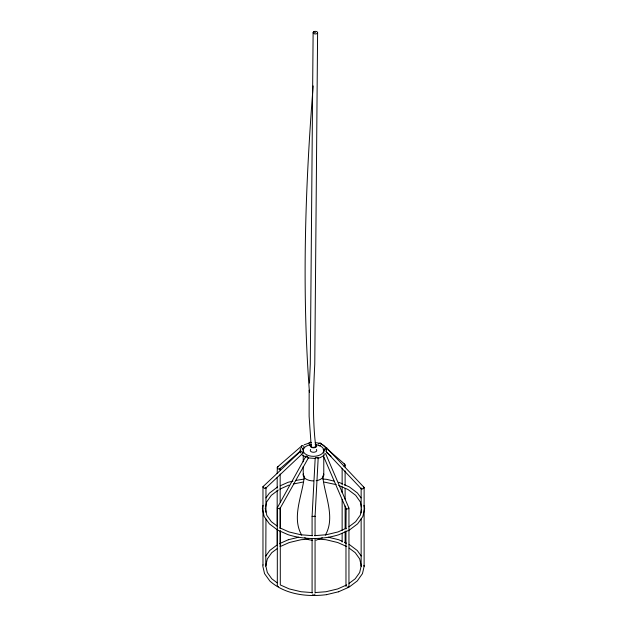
<?xml version="1.0" encoding="UTF-8"?>
<svg xmlns="http://www.w3.org/2000/svg" width="627" height="627" viewBox="0 0 627 627"><rect width="100%" height="100%" fill="white"/><g stroke="black" fill="none" stroke-linecap="round" stroke-linejoin="round"><path stroke-width="0.94" d="M313.124 32.651L310.287 364.091L309.464 383.066M317.607 32.667L314.77 364.13C313.351 391.428 312.418 418.844 315.687 446.063A2.242 1.136 -5.4 0 1 314.025 447.286A2.242 1.136 -5.4 0 1 311.517 446.926M309.15 390.174L309.119 416.344L311.219 446.377A2.242 1.136 -5.4 0 0 311.29 446.667M312.089 535.787L312.089 516.334L315.177 458.439M315.067 535.787L315.067 516.366L318.202 457.647L315.303 457.451M313.171 85.946C305.153 187.834 301.744 290.254 309.456 392.29M277.181 473.581L277.346 467.146A1.411 1.066 19.2 0 1 278.223 466.723L278.6 466.739M361.371 566.283A1.489 0.862 0 0 1 361.207 566.079L361.309 565.421A1.489 0.862 0 0 1 361.536 565.24M265.958 519.085L265.77 565.523A1.489 0.862 0 0 1 265.534 565.703M304.314 475.964C302.7 494.915 291.226 517.165 301.72 535.168M344.074 464.019A1.411 1.066 -19.1 0 1 344.952 464.442L344.889 465.649M263.042 505.323L262.345 508.497L264.132 516.452L269.359 523.819L277.628 530.066L288.287 534.768C304.644 539.776 322.356 539.776 338.713 534.768L349.372 530.066L357.641 523.819L362.868 516.452L364.655 508.497L363.958 505.323M265.605 507.008L266.694 501.866L271.342 495.299L278.302 490.063M278.482 586.668A1.489 0.862 0 0 1 277.314 585.869L277.314 507.768L305.984 456.119L308.586 457.569L279.901 508.709M265.707 566.048L267.329 558.9L271.773 552.677L277.134 548.649M280.261 508.521L280.222 508.207A1.411 0.517 16 0 0 280.057 508.035M300.082 450.57L300.537 448.571M326.44 452.765L326.612 449.238M361.607 509.093L360.306 515.135L355.658 521.695L348.925 526.766M361.183 565.993L359.671 572.553L355.227 578.776L349.106 583.384M364.201 566.048L362.469 573.619L357.28 580.931L349.074 587.131L338.502 591.786M265.966 497.916L269.359 493.183L277.628 486.936M265.793 556L269.72 550.53L277.189 544.879L277.189 529.251M325.327 535.168C335.821 517.165 324.355 494.915 322.733 475.964M264.1 488.119L263.026 487.179A1.411 0.815 24 0 1 263.16 486.521L300.498 451.377M264.484 488.261L265.77 488.167L301.783 454.262M277.573 466.935L301.846 445.844M279.775 468.949L300.733 450.75M302.183 449.496L303.625 448.234M279.932 546.156L280.003 546.093A1.489 0.862 0 0 0 280.128 545.882M346.386 585.571L346.159 585.751A1.489 0.862 0 0 0 346.01 585.955M315.036 516.476L312.089 516.334M324.198 455.421L320.076 457.679L317.638 458.266M344.638 465.932L343.957 466.347M322.333 537.778L316.039 540.247M323.775 454.489L325.625 453.642L348.949 508.129L348.949 586.151A1.489 0.862 0 0 1 348.91 586.378M263.16 486.521L263.701 486.34M304.236 444.739L310.114 442.78M280.253 485.768L288.13 482.281L292.958 481.121M279.916 489.107L289.008 485.055M279.666 543.562L288.498 539.675M280.261 546.548L289.251 542.535L301.031 539.722L308.672 539.149M346.245 528.263L337.992 531.947L326.181 534.768L314.472 535.662M346.739 584.905L337.749 588.925L325.969 591.739L315.428 592.523M362.696 488.864L363.95 488.065A1.411 0.737 -23 0 0 364.06 487.406L326.62 447.788M262.799 566.048L264.531 573.619L269.931 581.111C285.175 594.561 306.94 597.116 326.44 594.67L326.518 594.647M295.772 480.447L304.173 479.044M293.554 483.966L302.77 482.085M288.342 539.714L298.703 537.237M326.44 594.67L338.658 591.747M362.304 488.958L361.207 488.723L326.401 451.879M316.016 458.517L307.802 457.89M279.603 508.74L278.114 508.434A1.411 0.517 16 0 1 277.377 507.933L277.314 507.768M315.193 442.646C319.386 442.928 324.081 444.394 326.314 448.242M322.827 479.044L326.549 479.326L334.042 481.121M324.23 482.085L336.174 484.624M312.528 535.662L300.819 534.768L289.008 531.947L279.916 527.895M318.328 539.149L325.969 539.722L337.749 542.535L346.739 546.548M312.685 540.372L308.68 539.682L304.714 537.778M312.536 592.601L301.031 591.739L289.251 588.925L280.293 584.928L280.293 530.661M346.425 508.967L347.867 508.834A1.411 0.462 -12.8 0 0 348.761 508.426L348.737 507.909M363.323 487.132L364.06 487.406M328.297 537.237L338.658 539.714L342.13 541.25M338.713 482.234L342.373 483.832M314.589 516.052L315.067 516.366M306.219 456.15L307.402 456.715M306.242 457.373L301.979 454.779M344.121 484.608L349.372 486.936L357.437 493.002L361.034 497.916M338.682 485.384L347.922 489.483L355.658 495.299L360.306 501.866L361.395 507.008M344.732 542.402L346.472 543.178M313.79 31.742L315.42 32.69M346.182 508.905L323.281 455.688M277.667 468.635L279.125 469.161A1.411 1.066 19.2 0 0 280.003 468.737L280.167 468.165L280.167 470.101M349.074 544.33L357.28 550.53L361.207 556M349.106 548.069L355.227 552.677L359.671 558.9L361.293 566.048M277.526 526.359L271.342 521.695L266.836 515.41L265.19 508.183M277.134 582.812L271.773 578.776L267.329 572.553L265.707 565.413M320.601 443.218L325.719 447.678M327.913 449.583L344.725 464.231M323.14 449.371L325.295 451.244M326.73 452.498L331.04 456.244M277.416 468.353L277.181 467.718M265.958 565.092L265.895 564.864A1.489 0.862 0 0 0 265.503 564.488M364.122 487.602L364.122 565.789M361.144 488.527L361.144 512.996M361.144 518.874L361.144 565.86M345.971 529.031L346.159 508.387A1.411 0.462 -12.8 0 1 346.386 508.238M345.971 530.967L345.971 586.182M345.116 465.015L345.116 466.966M345.116 470.869L345.116 485.494M345.116 488.425L345.116 499.147M345.116 505.981L345.116 528.412M345.116 531.335L345.116 543.037M342.138 468.377L342.138 484.843M342.138 486.779L342.138 492.595M342.138 499.374L342.138 530.371M342.138 533.279L342.138 541.994M323.775 450.398L323.775 453.235M323.775 457.02L323.775 475M315.067 538.703L315.067 593.095M312.089 538.703L312.089 593.173M303.233 450.398L303.233 453.235M303.233 455.131L303.233 461.754M303.233 466.48L303.233 475M280.293 508.372L280.293 528.726M280.167 473.981L280.167 502.07M280.167 507.878L280.167 528.224M280.167 531.132L280.167 544.691M277.181 477.484L277.181 488.229M277.181 490.181L277.189 526.327M265.958 487.759L265.958 512.235M262.972 486.928L262.972 565.115M263.026 565.342A1.489 0.862 0 0 1 263.019 564.896M265.895 487.508A1.411 0.815 24 0 1 265.77 488.167M301.179 453.227A1.489 0.752 46.7 0 1 300.333 451.761A1.489 0.752 46.7 0 1 301.219 451.369M301.814 451.753A1.489 0.752 46.7 0 1 302.332 452.326M302.512 452.639A1.489 0.752 46.7 0 1 302.488 453.595M303.962 446.659A1.489 1.254 49 0 1 302.637 448.399M301.971 448.046A1.489 1.254 49 0 1 301.611 446.071A1.489 1.254 49 0 1 303.507 446.04M311.407 444.629A1.489 1.434 -11.1 0 1 311.11 444.88M310.765 445.052A1.489 1.434 -11.1 0 1 309.299 444.794M308.821 443.438A1.489 1.434 -11.1 0 1 311.266 442.607M314.903 594.506A1.489 0.862 0 0 1 312.575 594.741M348.761 586.582A1.489 0.862 0 0 1 347.483 587.029M363.895 565.366A1.489 0.862 0 0 1 363.95 566.22M325.491 448.015A1.489 0.596 -43.4 0 1 326.651 447.866A1.489 0.596 -43.4 0 1 325.821 449.293M325.217 449.716A1.489 0.596 -43.4 0 1 324.355 449.677A1.489 0.596 -43.4 0 1 324.911 448.524M361.207 488.723A1.411 0.737 -23 0 1 361.309 488.065M318.673 443.704A1.489 1.254 -48.9 0 1 321.071 444.073M320.483 445.421A1.489 1.254 -48.9 0 1 318.829 445.617M318.594 445.389A1.489 1.254 -48.9 0 1 318.43 445.099M344.427 542.277A1.489 0.862 0 0 1 344.952 542.606M323.422 473.463A10.275 5.933 0 0 1 316.165 480.721M313.5 480.925A10.275 5.933 0 0 1 303.578 473.463M316.165 444.668A10.275 5.933 0 0 1 321.917 453.799A10.275 5.933 0 0 1 305.09 453.799A10.275 5.933 0 0 1 310.843 444.668M315.13 444.308A3.253 1.881 0 0 1 316.165 447.012A3.253 1.881 0 0 1 311.415 447.372A3.253 1.881 0 0 1 311.204 444.606M316.322 449.457A3.253 1.881 0 0 1 313.5 452.279A3.253 1.881 0 0 1 310.686 449.457M313.79 33.576A2.242 1.309 0.5 0 0 317.536 33.004A2.242 1.309 0.5 0 0 314.785 31.389A2.242 1.309 0.5 0 0 313.79 33.576"/></g></svg>
